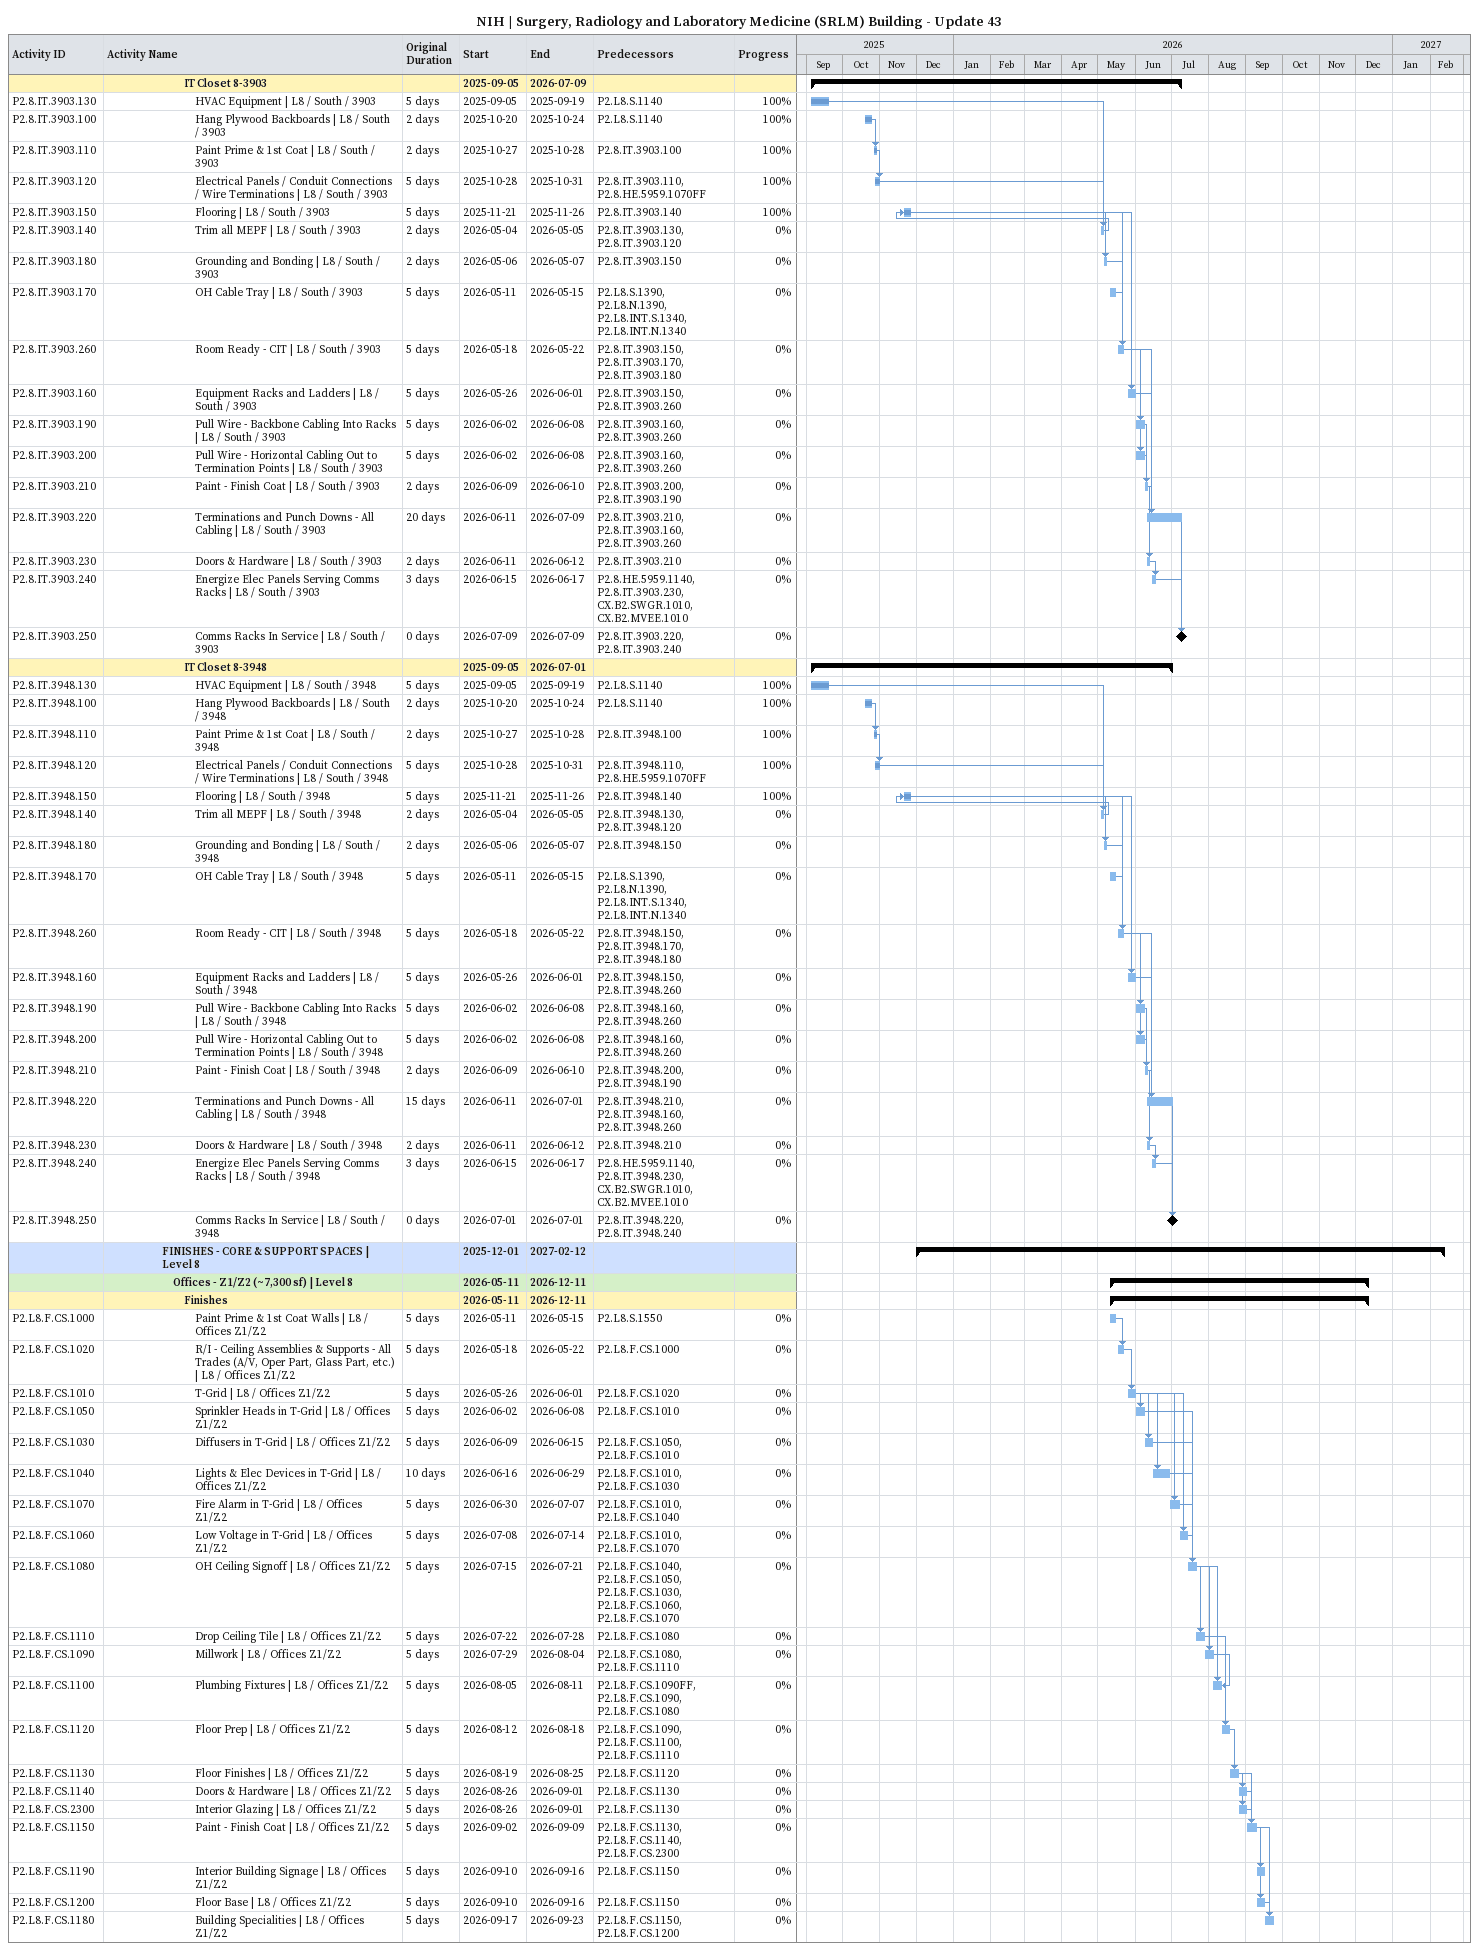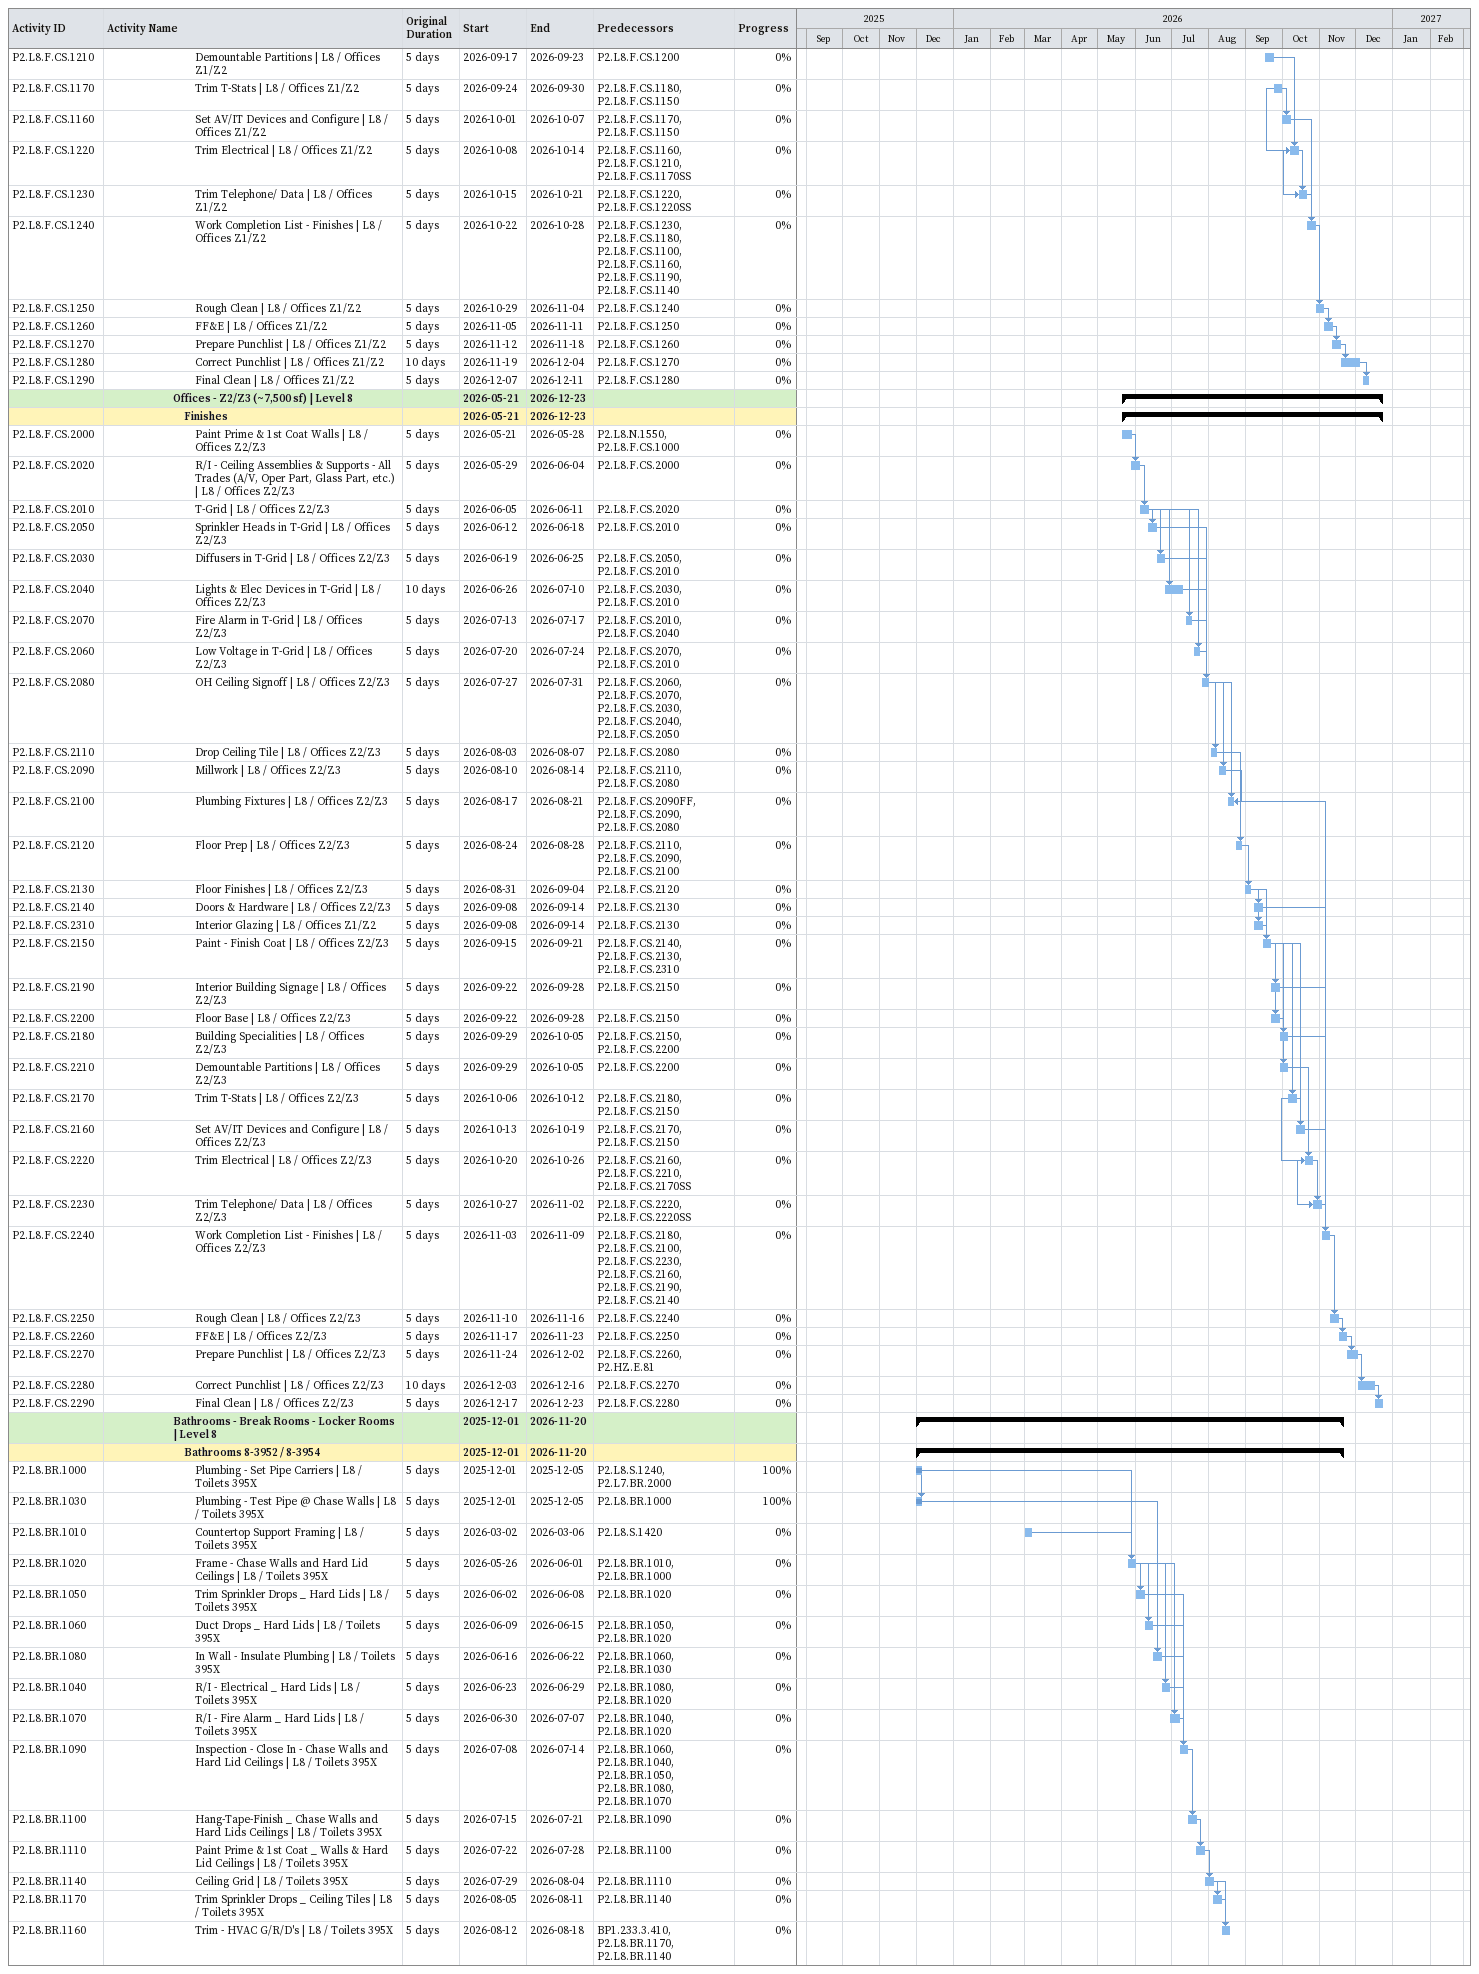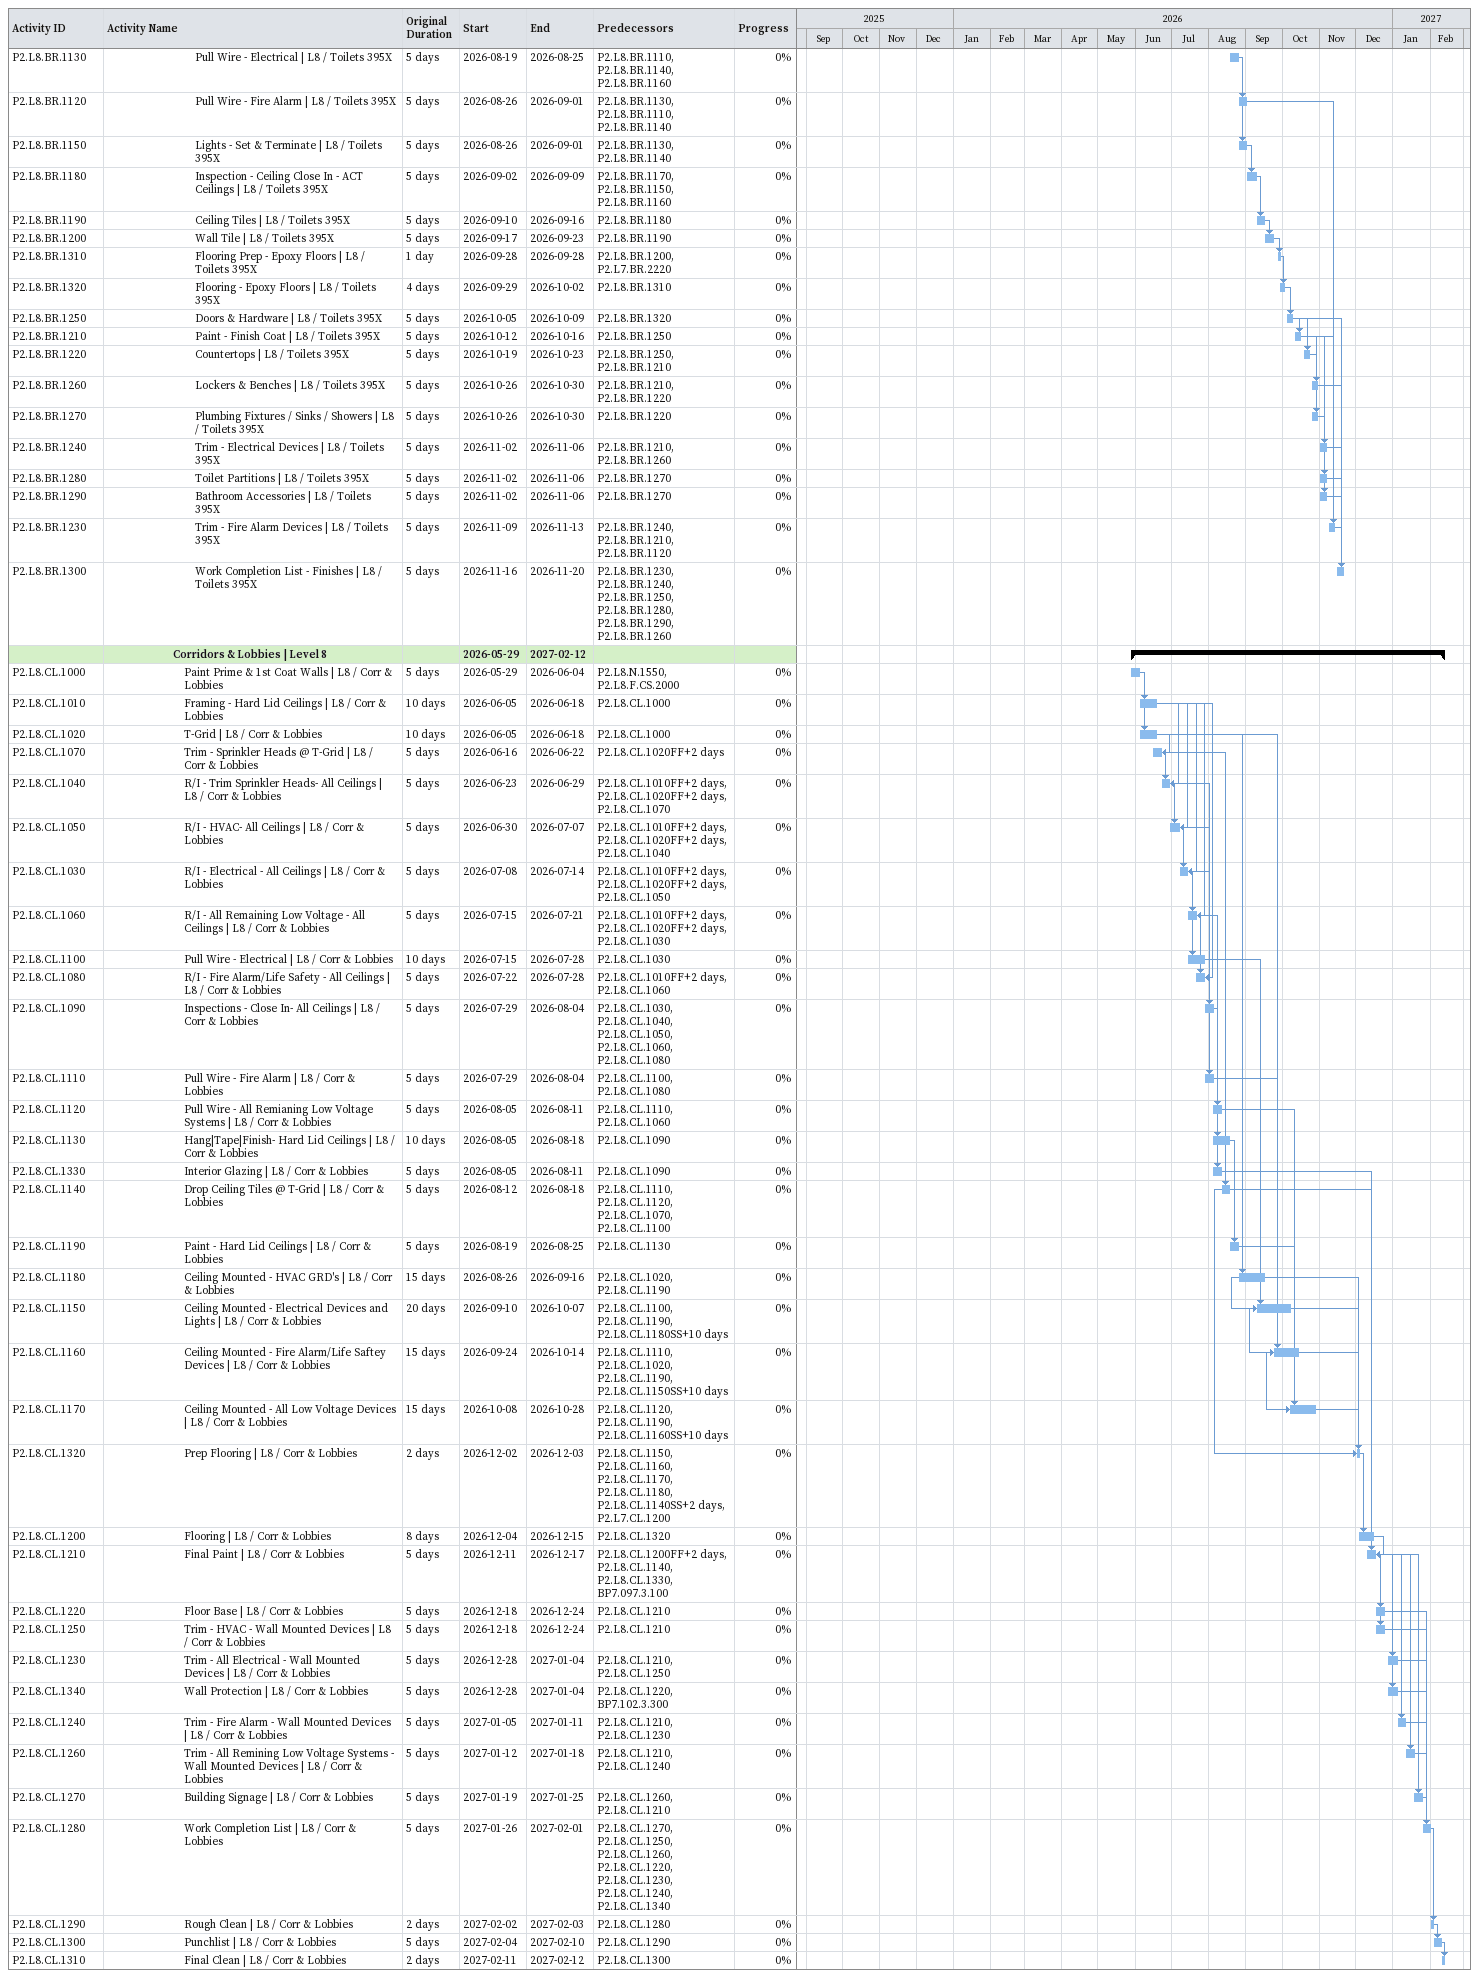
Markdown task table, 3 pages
NIH | Surgery, Radiology and Laboratory Medicine (SRLM) Building - Update 43

| ID | Level | Task | Original duration | Start | Finish | Predecessors | % complete |
|---|---|---|---|---|---|---|---|
|  | 8 | **IT Closet 8-3903** |  | 2025-09-05 | 2026-07-09 |  |  |
| P2.8.IT.3903.130 | 9 | HVAC Equipment \| L8 / South / 3903 | 5d | 2025-09-05 | 2025-09-19 | P2.L8.S.1140 | 100 |
| P2.8.IT.3903.100 | 9 | Hang Plywood Backboards \| L8 / South / 3903 | 2d | 2025-10-20 | 2025-10-24 | P2.L8.S.1140 | 100 |
| P2.8.IT.3903.110 | 9 | Paint Prime & 1st Coat \| L8 / South / 3903 | 2d | 2025-10-27 | 2025-10-28 | P2.8.IT.3903.100 | 100 |
| P2.8.IT.3903.120 | 9 | Electrical Panels / Conduit Connections / Wire Terminations \| L8 / South / 3903 | 5d | 2025-10-28 | 2025-10-31 | P2.8.IT.3903.110, P2.8.HE.5959.1070FF | 100 |
| P2.8.IT.3903.150 | 9 | Flooring \| L8 / South / 3903 | 5d | 2025-11-21 | 2025-11-26 | P2.8.IT.3903.140 | 100 |
| P2.8.IT.3903.140 | 9 | Trim all MEPF \| L8 / South / 3903 | 2d | 2026-05-04 | 2026-05-05 | P2.8.IT.3903.130, P2.8.IT.3903.120 | 0 |
| P2.8.IT.3903.180 | 9 | Grounding and Bonding \| L8 / South / 3903 | 2d | 2026-05-06 | 2026-05-07 | P2.8.IT.3903.150 | 0 |
| P2.8.IT.3903.170 | 9 | OH Cable Tray \| L8 / South / 3903 | 5d | 2026-05-11 | 2026-05-15 | P2.L8.S.1390, P2.L8.N.1390, P2.L8.INT.S.1340, P2.L8.INT.N.1340 | 0 |
| P2.8.IT.3903.260 | 9 | Room Ready - CIT \| L8 / South / 3903 | 5d | 2026-05-18 | 2026-05-22 | P2.8.IT.3903.150, P2.8.IT.3903.170, P2.8.IT.3903.180 | 0 |
| P2.8.IT.3903.160 | 9 | Equipment Racks and Ladders \| L8 / South / 3903 | 5d | 2026-05-26 | 2026-06-01 | P2.8.IT.3903.150, P2.8.IT.3903.260 | 0 |
| P2.8.IT.3903.190 | 9 | Pull Wire - Backbone Cabling Into Racks \| L8 / South / 3903 | 5d | 2026-06-02 | 2026-06-08 | P2.8.IT.3903.160, P2.8.IT.3903.260 | 0 |
| P2.8.IT.3903.200 | 9 | Pull Wire - Horizontal Cabling Out to Termination Points \| L8 / South / 3903 | 5d | 2026-06-02 | 2026-06-08 | P2.8.IT.3903.160, P2.8.IT.3903.260 | 0 |
| P2.8.IT.3903.210 | 9 | Paint - Finish Coat \| L8 / South / 3903 | 2d | 2026-06-09 | 2026-06-10 | P2.8.IT.3903.200, P2.8.IT.3903.190 | 0 |
| P2.8.IT.3903.220 | 9 | Terminations and Punch Downs - All Cabling \| L8 / South / 3903 | 20d | 2026-06-11 | 2026-07-09 | P2.8.IT.3903.210, P2.8.IT.3903.160, P2.8.IT.3903.260 | 0 |
| P2.8.IT.3903.230 | 9 | Doors & Hardware \| L8 / South / 3903 | 2d | 2026-06-11 | 2026-06-12 | P2.8.IT.3903.210 | 0 |
| P2.8.IT.3903.240 | 9 | Energize Elec Panels Serving Comms Racks \| L8 / South / 3903 | 3d | 2026-06-15 | 2026-06-17 | P2.8.HE.5959.1140, P2.8.IT.3903.230, CX.B2.SWGR.1010, CX.B2.MVEE.1010 | 0 |
| P2.8.IT.3903.250 | 9 | Comms Racks In Service \| L8 / South / 3903 | 0d | 2026-07-09 | 2026-07-09 | P2.8.IT.3903.220, P2.8.IT.3903.240 | 0 |
|  | 8 | **IT Closet 8-3948** |  | 2025-09-05 | 2026-07-01 |  |  |
| P2.8.IT.3948.130 | 9 | HVAC Equipment \| L8 / South / 3948 | 5d | 2025-09-05 | 2025-09-19 | P2.L8.S.1140 | 100 |
| P2.8.IT.3948.100 | 9 | Hang Plywood Backboards \| L8 / South / 3948 | 2d | 2025-10-20 | 2025-10-24 | P2.L8.S.1140 | 100 |
| P2.8.IT.3948.110 | 9 | Paint Prime & 1st Coat \| L8 / South / 3948 | 2d | 2025-10-27 | 2025-10-28 | P2.8.IT.3948.100 | 100 |
| P2.8.IT.3948.120 | 9 | Electrical Panels / Conduit Connections / Wire Terminations \| L8 / South / 3948 | 5d | 2025-10-28 | 2025-10-31 | P2.8.IT.3948.110, P2.8.HE.5959.1070FF | 100 |
| P2.8.IT.3948.150 | 9 | Flooring \| L8 / South / 3948 | 5d | 2025-11-21 | 2025-11-26 | P2.8.IT.3948.140 | 100 |
| P2.8.IT.3948.140 | 9 | Trim all MEPF \| L8 / South / 3948 | 2d | 2026-05-04 | 2026-05-05 | P2.8.IT.3948.130, P2.8.IT.3948.120 | 0 |
| P2.8.IT.3948.180 | 9 | Grounding and Bonding \| L8 / South / 3948 | 2d | 2026-05-06 | 2026-05-07 | P2.8.IT.3948.150 | 0 |
| P2.8.IT.3948.170 | 9 | OH Cable Tray \| L8 / South / 3948 | 5d | 2026-05-11 | 2026-05-15 | P2.L8.S.1390, P2.L8.N.1390, P2.L8.INT.S.1340, P2.L8.INT.N.1340 | 0 |
| P2.8.IT.3948.260 | 9 | Room Ready - CIT \| L8 / South / 3948 | 5d | 2026-05-18 | 2026-05-22 | P2.8.IT.3948.150, P2.8.IT.3948.170, P2.8.IT.3948.180 | 0 |
| P2.8.IT.3948.160 | 9 | Equipment Racks and Ladders \| L8 / South / 3948 | 5d | 2026-05-26 | 2026-06-01 | P2.8.IT.3948.150, P2.8.IT.3948.260 | 0 |
| P2.8.IT.3948.190 | 9 | Pull Wire - Backbone Cabling Into Racks \| L8 / South / 3948 | 5d | 2026-06-02 | 2026-06-08 | P2.8.IT.3948.160, P2.8.IT.3948.260 | 0 |
| P2.8.IT.3948.200 | 9 | Pull Wire - Horizontal Cabling Out to Termination Points \| L8 / South / 3948 | 5d | 2026-06-02 | 2026-06-08 | P2.8.IT.3948.160, P2.8.IT.3948.260 | 0 |
| P2.8.IT.3948.210 | 9 | Paint - Finish Coat \| L8 / South / 3948 | 2d | 2026-06-09 | 2026-06-10 | P2.8.IT.3948.200, P2.8.IT.3948.190 | 0 |
| P2.8.IT.3948.220 | 9 | Terminations and Punch Downs - All Cabling \| L8 / South / 3948 | 15d | 2026-06-11 | 2026-07-01 | P2.8.IT.3948.210, P2.8.IT.3948.160, P2.8.IT.3948.260 | 0 |
| P2.8.IT.3948.230 | 9 | Doors & Hardware \| L8 / South / 3948 | 2d | 2026-06-11 | 2026-06-12 | P2.8.IT.3948.210 | 0 |
| P2.8.IT.3948.240 | 9 | Energize Elec Panels Serving Comms Racks \| L8 / South / 3948 | 3d | 2026-06-15 | 2026-06-17 | P2.8.HE.5959.1140, P2.8.IT.3948.230, CX.B2.SWGR.1010, CX.B2.MVEE.1010 | 0 |
| P2.8.IT.3948.250 | 9 | Comms Racks In Service \| L8 / South / 3948 | 0d | 2026-07-01 | 2026-07-01 | P2.8.IT.3948.220, P2.8.IT.3948.240 | 0 |
|  | 6 | **FINISHES - CORE & SUPPORT SPACES \| Level 8** |  | 2025-12-01 | 2027-02-12 |  |  |
|  | 7 | **Offices - Z1/Z2 (~7,300 sf) \| Level 8** |  | 2026-05-11 | 2026-12-11 |  |  |
|  | 8 | **Finishes** |  | 2026-05-11 | 2026-12-11 |  |  |
| P2.L8.F.CS.1000 | 9 | Paint Prime & 1st Coat Walls \| L8 / Offices Z1/Z2 | 5d | 2026-05-11 | 2026-05-15 | P2.L8.S.1550 | 0 |
| P2.L8.F.CS.1020 | 9 | R/I - Ceiling Assemblies & Supports - All Trades (A/V, Oper Part, Glass Part, etc.) \| L8 / Offices Z1/Z2 | 5d | 2026-05-18 | 2026-05-22 | P2.L8.F.CS.1000 | 0 |
| P2.L8.F.CS.1010 | 9 | T-Grid \| L8 / Offices Z1/Z2 | 5d | 2026-05-26 | 2026-06-01 | P2.L8.F.CS.1020 | 0 |
| P2.L8.F.CS.1050 | 9 | Sprinkler Heads in T-Grid \| L8 / Offices Z1/Z2 | 5d | 2026-06-02 | 2026-06-08 | P2.L8.F.CS.1010 | 0 |
| P2.L8.F.CS.1030 | 9 | Diffusers in T-Grid \| L8 / Offices Z1/Z2 | 5d | 2026-06-09 | 2026-06-15 | P2.L8.F.CS.1050, P2.L8.F.CS.1010 | 0 |
| P2.L8.F.CS.1040 | 9 | Lights & Elec Devices in T-Grid \| L8 / Offices Z1/Z2 | 10d | 2026-06-16 | 2026-06-29 | P2.L8.F.CS.1010, P2.L8.F.CS.1030 | 0 |
| P2.L8.F.CS.1070 | 9 | Fire Alarm in T-Grid \| L8 / Offices Z1/Z2 | 5d | 2026-06-30 | 2026-07-07 | P2.L8.F.CS.1010, P2.L8.F.CS.1040 | 0 |
| P2.L8.F.CS.1060 | 9 | Low Voltage in T-Grid \| L8 / Offices Z1/Z2 | 5d | 2026-07-08 | 2026-07-14 | P2.L8.F.CS.1010, P2.L8.F.CS.1070 | 0 |
| P2.L8.F.CS.1080 | 9 | OH Ceiling Signoff \| L8 / Offices Z1/Z2 | 5d | 2026-07-15 | 2026-07-21 | P2.L8.F.CS.1040, P2.L8.F.CS.1050, P2.L8.F.CS.1030, P2.L8.F.CS.1060, P2.L8.F.CS.1070 | 0 |
| P2.L8.F.CS.1110 | 9 | Drop Ceiling Tile \| L8 / Offices Z1/Z2 | 5d | 2026-07-22 | 2026-07-28 | P2.L8.F.CS.1080 | 0 |
| P2.L8.F.CS.1090 | 9 | Millwork \| L8 / Offices Z1/Z2 | 5d | 2026-07-29 | 2026-08-04 | P2.L8.F.CS.1080, P2.L8.F.CS.1110 | 0 |
| P2.L8.F.CS.1100 | 9 | Plumbing Fixtures \| L8 / Offices Z1/Z2 | 5d | 2026-08-05 | 2026-08-11 | P2.L8.F.CS.1090FF, P2.L8.F.CS.1090, P2.L8.F.CS.1080 | 0 |
| P2.L8.F.CS.1120 | 9 | Floor Prep \| L8 / Offices Z1/Z2 | 5d | 2026-08-12 | 2026-08-18 | P2.L8.F.CS.1090, P2.L8.F.CS.1100, P2.L8.F.CS.1110 | 0 |
| P2.L8.F.CS.1130 | 9 | Floor Finishes \| L8 / Offices Z1/Z2 | 5d | 2026-08-19 | 2026-08-25 | P2.L8.F.CS.1120 | 0 |
| P2.L8.F.CS.1140 | 9 | Doors & Hardware \| L8 / Offices Z1/Z2 | 5d | 2026-08-26 | 2026-09-01 | P2.L8.F.CS.1130 | 0 |
| P2.L8.F.CS.2300 | 9 | Interior Glazing \| L8 / Offices Z1/Z2 | 5d | 2026-08-26 | 2026-09-01 | P2.L8.F.CS.1130 | 0 |
| P2.L8.F.CS.1150 | 9 | Paint - Finish Coat \| L8 / Offices Z1/Z2 | 5d | 2026-09-02 | 2026-09-09 | P2.L8.F.CS.1130, P2.L8.F.CS.1140, P2.L8.F.CS.2300 | 0 |
| P2.L8.F.CS.1190 | 9 | Interior Building Signage \| L8 / Offices Z1/Z2 | 5d | 2026-09-10 | 2026-09-16 | P2.L8.F.CS.1150 | 0 |
| P2.L8.F.CS.1200 | 9 | Floor Base \| L8 / Offices Z1/Z2 | 5d | 2026-09-10 | 2026-09-16 | P2.L8.F.CS.1150 | 0 |
| P2.L8.F.CS.1180 | 9 | Building Specialities \| L8 / Offices Z1/Z2 | 5d | 2026-09-17 | 2026-09-23 | P2.L8.F.CS.1150, P2.L8.F.CS.1200 | 0 |
| P2.L8.F.CS.1210 | 9 | Demountable Partitions \| L8 / Offices Z1/Z2 | 5d | 2026-09-17 | 2026-09-23 | P2.L8.F.CS.1200 | 0 |
| P2.L8.F.CS.1170 | 9 | Trim T-Stats \| L8 / Offices Z1/Z2 | 5d | 2026-09-24 | 2026-09-30 | P2.L8.F.CS.1180, P2.L8.F.CS.1150 | 0 |
| P2.L8.F.CS.1160 | 9 | Set AV/IT Devices and Configure \| L8 / Offices Z1/Z2 | 5d | 2026-10-01 | 2026-10-07 | P2.L8.F.CS.1170, P2.L8.F.CS.1150 | 0 |
| P2.L8.F.CS.1220 | 9 | Trim Electrical \| L8 / Offices Z1/Z2 | 5d | 2026-10-08 | 2026-10-14 | P2.L8.F.CS.1160, P2.L8.F.CS.1210, P2.L8.F.CS.1170SS | 0 |
| P2.L8.F.CS.1230 | 9 | Trim Telephone/ Data \| L8 / Offices Z1/Z2 | 5d | 2026-10-15 | 2026-10-21 | P2.L8.F.CS.1220, P2.L8.F.CS.1220SS | 0 |
| P2.L8.F.CS.1240 | 9 | Work Completion List - Finishes \| L8 / Offices Z1/Z2 | 5d | 2026-10-22 | 2026-10-28 | P2.L8.F.CS.1230, P2.L8.F.CS.1180, P2.L8.F.CS.1100, P2.L8.F.CS.1160, P2.L8.F.CS.1190, P2.L8.F.CS.1140 | 0 |
| P2.L8.F.CS.1250 | 9 | Rough Clean \| L8 / Offices Z1/Z2 | 5d | 2026-10-29 | 2026-11-04 | P2.L8.F.CS.1240 | 0 |
| P2.L8.F.CS.1260 | 9 | FF&E \| L8 / Offices Z1/Z2 | 5d | 2026-11-05 | 2026-11-11 | P2.L8.F.CS.1250 | 0 |
| P2.L8.F.CS.1270 | 9 | Prepare Punchlist \| L8 / Offices Z1/Z2 | 5d | 2026-11-12 | 2026-11-18 | P2.L8.F.CS.1260 | 0 |
| P2.L8.F.CS.1280 | 9 | Correct Punchlist \| L8 / Offices Z1/Z2 | 10d | 2026-11-19 | 2026-12-04 | P2.L8.F.CS.1270 | 0 |
| P2.L8.F.CS.1290 | 9 | Final Clean \| L8 / Offices Z1/Z2 | 5d | 2026-12-07 | 2026-12-11 | P2.L8.F.CS.1280 | 0 |
|  | 7 | **Offices - Z2/Z3 (~7,500 sf) \| Level 8** |  | 2026-05-21 | 2026-12-23 |  |  |
|  | 8 | **Finishes** |  | 2026-05-21 | 2026-12-23 |  |  |
| P2.L8.F.CS.2000 | 9 | Paint Prime & 1st Coat Walls \| L8 / Offices Z2/Z3 | 5d | 2026-05-21 | 2026-05-28 | P2.L8.N.1550, P2.L8.F.CS.1000 | 0 |
| P2.L8.F.CS.2020 | 9 | R/I - Ceiling Assemblies & Supports - All Trades (A/V, Oper Part, Glass Part, etc.) \| L8 / Offices Z2/Z3 | 5d | 2026-05-29 | 2026-06-04 | P2.L8.F.CS.2000 | 0 |
| P2.L8.F.CS.2010 | 9 | T-Grid \| L8 / Offices Z2/Z3 | 5d | 2026-06-05 | 2026-06-11 | P2.L8.F.CS.2020 | 0 |
| P2.L8.F.CS.2050 | 9 | Sprinkler Heads in T-Grid \| L8 / Offices Z2/Z3 | 5d | 2026-06-12 | 2026-06-18 | P2.L8.F.CS.2010 | 0 |
| P2.L8.F.CS.2030 | 9 | Diffusers in T-Grid \| L8 / Offices Z2/Z3 | 5d | 2026-06-19 | 2026-06-25 | P2.L8.F.CS.2050, P2.L8.F.CS.2010 | 0 |
| P2.L8.F.CS.2040 | 9 | Lights & Elec Devices in T-Grid \| L8 / Offices Z2/Z3 | 10d | 2026-06-26 | 2026-07-10 | P2.L8.F.CS.2030, P2.L8.F.CS.2010 | 0 |
| P2.L8.F.CS.2070 | 9 | Fire Alarm in T-Grid \| L8 / Offices Z2/Z3 | 5d | 2026-07-13 | 2026-07-17 | P2.L8.F.CS.2010, P2.L8.F.CS.2040 | 0 |
| P2.L8.F.CS.2060 | 9 | Low Voltage in T-Grid \| L8 / Offices Z2/Z3 | 5d | 2026-07-20 | 2026-07-24 | P2.L8.F.CS.2070, P2.L8.F.CS.2010 | 0 |
| P2.L8.F.CS.2080 | 9 | OH Ceiling Signoff \| L8 / Offices Z2/Z3 | 5d | 2026-07-27 | 2026-07-31 | P2.L8.F.CS.2060, P2.L8.F.CS.2070, P2.L8.F.CS.2030, P2.L8.F.CS.2040, P2.L8.F.CS.2050 | 0 |
| P2.L8.F.CS.2110 | 9 | Drop Ceiling Tile \| L8 / Offices Z2/Z3 | 5d | 2026-08-03 | 2026-08-07 | P2.L8.F.CS.2080 | 0 |
| P2.L8.F.CS.2090 | 9 | Millwork \| L8 / Offices Z2/Z3 | 5d | 2026-08-10 | 2026-08-14 | P2.L8.F.CS.2110, P2.L8.F.CS.2080 | 0 |
| P2.L8.F.CS.2100 | 9 | Plumbing Fixtures \| L8 / Offices Z2/Z3 | 5d | 2026-08-17 | 2026-08-21 | P2.L8.F.CS.2090FF, P2.L8.F.CS.2090, P2.L8.F.CS.2080 | 0 |
| P2.L8.F.CS.2120 | 9 | Floor Prep \| L8 / Offices Z2/Z3 | 5d | 2026-08-24 | 2026-08-28 | P2.L8.F.CS.2110, P2.L8.F.CS.2090, P2.L8.F.CS.2100 | 0 |
| P2.L8.F.CS.2130 | 9 | Floor Finishes \| L8 / Offices Z2/Z3 | 5d | 2026-08-31 | 2026-09-04 | P2.L8.F.CS.2120 | 0 |
| P2.L8.F.CS.2140 | 9 | Doors & Hardware \| L8 / Offices Z2/Z3 | 5d | 2026-09-08 | 2026-09-14 | P2.L8.F.CS.2130 | 0 |
| P2.L8.F.CS.2310 | 9 | Interior Glazing \| L8 / Offices Z1/Z2 | 5d | 2026-09-08 | 2026-09-14 | P2.L8.F.CS.2130 | 0 |
| P2.L8.F.CS.2150 | 9 | Paint - Finish Coat \| L8 / Offices Z2/Z3 | 5d | 2026-09-15 | 2026-09-21 | P2.L8.F.CS.2140, P2.L8.F.CS.2130, P2.L8.F.CS.2310 | 0 |
| P2.L8.F.CS.2190 | 9 | Interior Building Signage \| L8 / Offices Z2/Z3 | 5d | 2026-09-22 | 2026-09-28 | P2.L8.F.CS.2150 | 0 |
| P2.L8.F.CS.2200 | 9 | Floor Base \| L8 / Offices Z2/Z3 | 5d | 2026-09-22 | 2026-09-28 | P2.L8.F.CS.2150 | 0 |
| P2.L8.F.CS.2180 | 9 | Building Specialities \| L8 / Offices Z2/Z3 | 5d | 2026-09-29 | 2026-10-05 | P2.L8.F.CS.2150, P2.L8.F.CS.2200 | 0 |
| P2.L8.F.CS.2210 | 9 | Demountable Partitions \| L8 / Offices Z2/Z3 | 5d | 2026-09-29 | 2026-10-05 | P2.L8.F.CS.2200 | 0 |
| P2.L8.F.CS.2170 | 9 | Trim T-Stats \| L8 / Offices Z2/Z3 | 5d | 2026-10-06 | 2026-10-12 | P2.L8.F.CS.2180, P2.L8.F.CS.2150 | 0 |
| P2.L8.F.CS.2160 | 9 | Set AV/IT Devices and Configure \| L8 / Offices Z2/Z3 | 5d | 2026-10-13 | 2026-10-19 | P2.L8.F.CS.2170, P2.L8.F.CS.2150 | 0 |
| P2.L8.F.CS.2220 | 9 | Trim Electrical \| L8 / Offices Z2/Z3 | 5d | 2026-10-20 | 2026-10-26 | P2.L8.F.CS.2160, P2.L8.F.CS.2210, P2.L8.F.CS.2170SS | 0 |
| P2.L8.F.CS.2230 | 9 | Trim Telephone/ Data \| L8 / Offices Z2/Z3 | 5d | 2026-10-27 | 2026-11-02 | P2.L8.F.CS.2220, P2.L8.F.CS.2220SS | 0 |
| P2.L8.F.CS.2240 | 9 | Work Completion List - Finishes \| L8 / Offices Z2/Z3 | 5d | 2026-11-03 | 2026-11-09 | P2.L8.F.CS.2180, P2.L8.F.CS.2100, P2.L8.F.CS.2230, P2.L8.F.CS.2160, P2.L8.F.CS.2190, P2.L8.F.CS.2140 | 0 |
| P2.L8.F.CS.2250 | 9 | Rough Clean \| L8 / Offices Z2/Z3 | 5d | 2026-11-10 | 2026-11-16 | P2.L8.F.CS.2240 | 0 |
| P2.L8.F.CS.2260 | 9 | FF&E \| L8 / Offices Z2/Z3 | 5d | 2026-11-17 | 2026-11-23 | P2.L8.F.CS.2250 | 0 |
| P2.L8.F.CS.2270 | 9 | Prepare Punchlist \| L8 / Offices Z2/Z3 | 5d | 2026-11-24 | 2026-12-02 | P2.L8.F.CS.2260, P2.HZ.E.81 | 0 |
| P2.L8.F.CS.2280 | 9 | Correct Punchlist \| L8 / Offices Z2/Z3 | 10d | 2026-12-03 | 2026-12-16 | P2.L8.F.CS.2270 | 0 |
| P2.L8.F.CS.2290 | 9 | Final Clean \| L8 / Offices Z2/Z3 | 5d | 2026-12-17 | 2026-12-23 | P2.L8.F.CS.2280 | 0 |
|  | 7 | **Bathrooms - Break Rooms - Locker Rooms \| Level 8** |  | 2025-12-01 | 2026-11-20 |  |  |
|  | 8 | **Bathrooms 8-3952 / 8-3954** |  | 2025-12-01 | 2026-11-20 |  |  |
| P2.L8.BR.1000 | 9 | Plumbing - Set Pipe Carriers \| L8 / Toilets 395X | 5d | 2025-12-01 | 2025-12-05 | P2.L8.S.1240, P2.L7.BR.2000 | 100 |
| P2.L8.BR.1030 | 9 | Plumbing - Test Pipe @ Chase Walls \| L8 / Toilets 395X | 5d | 2025-12-01 | 2025-12-05 | P2.L8.BR.1000 | 100 |
| P2.L8.BR.1010 | 9 | Countertop Support Framing \| L8 / Toilets 395X | 5d | 2026-03-02 | 2026-03-06 | P2.L8.S.1420 | 0 |
| P2.L8.BR.1020 | 9 | Frame - Chase Walls and Hard Lid Ceilings \| L8 / Toilets 395X | 5d | 2026-05-26 | 2026-06-01 | P2.L8.BR.1010, P2.L8.BR.1000 | 0 |
| P2.L8.BR.1050 | 9 | Trim Sprinkler Drops _ Hard Lids \| L8 / Toilets 395X | 5d | 2026-06-02 | 2026-06-08 | P2.L8.BR.1020 | 0 |
| P2.L8.BR.1060 | 9 | Duct Drops _ Hard Lids \| L8 / Toilets 395X | 5d | 2026-06-09 | 2026-06-15 | P2.L8.BR.1050, P2.L8.BR.1020 | 0 |
| P2.L8.BR.1080 | 9 | In Wall - Insulate Plumbing \| L8 / Toilets 395X | 5d | 2026-06-16 | 2026-06-22 | P2.L8.BR.1060, P2.L8.BR.1030 | 0 |
| P2.L8.BR.1040 | 9 | R/I - Electrical _ Hard Lids \| L8 / Toilets 395X | 5d | 2026-06-23 | 2026-06-29 | P2.L8.BR.1080, P2.L8.BR.1020 | 0 |
| P2.L8.BR.1070 | 9 | R/I - Fire Alarm _ Hard Lids \| L8 / Toilets 395X | 5d | 2026-06-30 | 2026-07-07 | P2.L8.BR.1040, P2.L8.BR.1020 | 0 |
| P2.L8.BR.1090 | 9 | Inspection - Close In - Chase Walls and Hard Lid Ceilings \| L8 / Toilets 395X | 5d | 2026-07-08 | 2026-07-14 | P2.L8.BR.1060, P2.L8.BR.1040, P2.L8.BR.1050, P2.L8.BR.1080, P2.L8.BR.1070 | 0 |
| P2.L8.BR.1100 | 9 | Hang-Tape-Finish _ Chase Walls and Hard Lids Ceilings \| L8 / Toilets 395X | 5d | 2026-07-15 | 2026-07-21 | P2.L8.BR.1090 | 0 |
| P2.L8.BR.1110 | 9 | Paint Prime & 1st Coat _ Walls & Hard Lid Ceilings \| L8 / Toilets 395X | 5d | 2026-07-22 | 2026-07-28 | P2.L8.BR.1100 | 0 |
| P2.L8.BR.1140 | 9 | Ceiling Grid \| L8 / Toilets 395X | 5d | 2026-07-29 | 2026-08-04 | P2.L8.BR.1110 | 0 |
| P2.L8.BR.1170 | 9 | Trim Sprinkler Drops _ Ceiling Tiles \| L8 / Toilets 395X | 5d | 2026-08-05 | 2026-08-11 | P2.L8.BR.1140 | 0 |
| P2.L8.BR.1160 | 9 | Trim - HVAC G/R/D's \| L8 / Toilets 395X | 5d | 2026-08-12 | 2026-08-18 | BP1.233.3.410, P2.L8.BR.1170, P2.L8.BR.1140 | 0 |
| P2.L8.BR.1130 | 9 | Pull Wire - Electrical \| L8 / Toilets 395X | 5d | 2026-08-19 | 2026-08-25 | P2.L8.BR.1110, P2.L8.BR.1140, P2.L8.BR.1160 | 0 |
| P2.L8.BR.1120 | 9 | Pull Wire - Fire Alarm \| L8 / Toilets 395X | 5d | 2026-08-26 | 2026-09-01 | P2.L8.BR.1130, P2.L8.BR.1110, P2.L8.BR.1140 | 0 |
| P2.L8.BR.1150 | 9 | Lights - Set & Terminate \| L8 / Toilets 395X | 5d | 2026-08-26 | 2026-09-01 | P2.L8.BR.1130, P2.L8.BR.1140 | 0 |
| P2.L8.BR.1180 | 9 | Inspection - Ceiling Close In - ACT Ceilings \| L8 / Toilets 395X | 5d | 2026-09-02 | 2026-09-09 | P2.L8.BR.1170, P2.L8.BR.1150, P2.L8.BR.1160 | 0 |
| P2.L8.BR.1190 | 9 | Ceiling Tiles \| L8 / Toilets 395X | 5d | 2026-09-10 | 2026-09-16 | P2.L8.BR.1180 | 0 |
| P2.L8.BR.1200 | 9 | Wall Tile \| L8 / Toilets 395X | 5d | 2026-09-17 | 2026-09-23 | P2.L8.BR.1190 | 0 |
| P2.L8.BR.1310 | 9 | Flooring Prep - Epoxy Floors \| L8 / Toilets 395X | 1d | 2026-09-28 | 2026-09-28 | P2.L8.BR.1200, P2.L7.BR.2220 | 0 |
| P2.L8.BR.1320 | 9 | Flooring - Epoxy Floors \| L8 / Toilets 395X | 4d | 2026-09-29 | 2026-10-02 | P2.L8.BR.1310 | 0 |
| P2.L8.BR.1250 | 9 | Doors & Hardware \| L8 / Toilets 395X | 5d | 2026-10-05 | 2026-10-09 | P2.L8.BR.1320 | 0 |
| P2.L8.BR.1210 | 9 | Paint - Finish Coat \| L8 / Toilets 395X | 5d | 2026-10-12 | 2026-10-16 | P2.L8.BR.1250 | 0 |
| P2.L8.BR.1220 | 9 | Countertops \| L8 / Toilets 395X | 5d | 2026-10-19 | 2026-10-23 | P2.L8.BR.1250, P2.L8.BR.1210 | 0 |
| P2.L8.BR.1260 | 9 | Lockers & Benches \| L8 / Toilets 395X | 5d | 2026-10-26 | 2026-10-30 | P2.L8.BR.1210, P2.L8.BR.1220 | 0 |
| P2.L8.BR.1270 | 9 | Plumbing Fixtures / Sinks / Showers \| L8 / Toilets 395X | 5d | 2026-10-26 | 2026-10-30 | P2.L8.BR.1220 | 0 |
| P2.L8.BR.1240 | 9 | Trim - Electrical Devices \| L8 / Toilets 395X | 5d | 2026-11-02 | 2026-11-06 | P2.L8.BR.1210, P2.L8.BR.1260 | 0 |
| P2.L8.BR.1280 | 9 | Toilet Partitions \| L8 / Toilets 395X | 5d | 2026-11-02 | 2026-11-06 | P2.L8.BR.1270 | 0 |
| P2.L8.BR.1290 | 9 | Bathroom Accessories \| L8 / Toilets 395X | 5d | 2026-11-02 | 2026-11-06 | P2.L8.BR.1270 | 0 |
| P2.L8.BR.1230 | 9 | Trim - Fire Alarm Devices \| L8 / Toilets 395X | 5d | 2026-11-09 | 2026-11-13 | P2.L8.BR.1240, P2.L8.BR.1210, P2.L8.BR.1120 | 0 |
| P2.L8.BR.1300 | 9 | Work Completion List - Finishes \| L8 / Toilets 395X | 5d | 2026-11-16 | 2026-11-20 | P2.L8.BR.1230, P2.L8.BR.1240, P2.L8.BR.1250, P2.L8.BR.1280, P2.L8.BR.1290, P2.L8.BR.1260 | 0 |
|  | 7 | **Corridors & Lobbies \| Level 8** |  | 2026-05-29 | 2027-02-12 |  |  |
| P2.L8.CL.1000 | 8 | Paint Prime & 1st Coat Walls \| L8 / Corr & Lobbies | 5d | 2026-05-29 | 2026-06-04 | P2.L8.N.1550, P2.L8.F.CS.2000 | 0 |
| P2.L8.CL.1010 | 8 | Framing - Hard Lid Ceilings \| L8 / Corr & Lobbies | 10d | 2026-06-05 | 2026-06-18 | P2.L8.CL.1000 | 0 |
| P2.L8.CL.1020 | 8 | T-Grid \| L8 / Corr & Lobbies | 10d | 2026-06-05 | 2026-06-18 | P2.L8.CL.1000 | 0 |
| P2.L8.CL.1070 | 8 | Trim - Sprinkler Heads @ T-Grid \| L8 / Corr & Lobbies | 5d | 2026-06-16 | 2026-06-22 | P2.L8.CL.1020FF+2d | 0 |
| P2.L8.CL.1040 | 8 | R/I - Trim Sprinkler Heads- All Ceilings \| L8 / Corr & Lobbies | 5d | 2026-06-23 | 2026-06-29 | P2.L8.CL.1010FF+2d, P2.L8.CL.1020FF+2d, P2.L8.CL.1070 | 0 |
| P2.L8.CL.1050 | 8 | R/I - HVAC- All Ceilings \| L8 / Corr & Lobbies | 5d | 2026-06-30 | 2026-07-07 | P2.L8.CL.1010FF+2d, P2.L8.CL.1020FF+2d, P2.L8.CL.1040 | 0 |
| P2.L8.CL.1030 | 8 | R/I - Electrical - All Ceilings \| L8 / Corr & Lobbies | 5d | 2026-07-08 | 2026-07-14 | P2.L8.CL.1010FF+2d, P2.L8.CL.1020FF+2d, P2.L8.CL.1050 | 0 |
| P2.L8.CL.1060 | 8 | R/I - All Remaining Low Voltage - All Ceilings \| L8 / Corr & Lobbies | 5d | 2026-07-15 | 2026-07-21 | P2.L8.CL.1010FF+2d, P2.L8.CL.1020FF+2d, P2.L8.CL.1030 | 0 |
| P2.L8.CL.1100 | 8 | Pull Wire - Electrical \| L8 / Corr & Lobbies | 10d | 2026-07-15 | 2026-07-28 | P2.L8.CL.1030 | 0 |
| P2.L8.CL.1080 | 8 | R/I - Fire Alarm/Life Safety - All Ceilings \| L8 / Corr & Lobbies | 5d | 2026-07-22 | 2026-07-28 | P2.L8.CL.1010FF+2d, P2.L8.CL.1060 | 0 |
| P2.L8.CL.1090 | 8 | Inspections - Close In- All Ceilings \| L8 / Corr & Lobbies | 5d | 2026-07-29 | 2026-08-04 | P2.L8.CL.1030, P2.L8.CL.1040, P2.L8.CL.1050, P2.L8.CL.1060, P2.L8.CL.1080 | 0 |
| P2.L8.CL.1110 | 8 | Pull Wire - Fire Alarm \| L8 / Corr & Lobbies | 5d | 2026-07-29 | 2026-08-04 | P2.L8.CL.1100, P2.L8.CL.1080 | 0 |
| P2.L8.CL.1120 | 8 | Pull Wire - All Remianing Low Voltage Systems \| L8 / Corr & Lobbies | 5d | 2026-08-05 | 2026-08-11 | P2.L8.CL.1110, P2.L8.CL.1060 | 0 |
| P2.L8.CL.1130 | 8 | Hang\|Tape\|Finish- Hard Lid Ceilings \| L8 / Corr & Lobbies | 10d | 2026-08-05 | 2026-08-18 | P2.L8.CL.1090 | 0 |
| P2.L8.CL.1330 | 8 | Interior Glazing \| L8 / Corr & Lobbies | 5d | 2026-08-05 | 2026-08-11 | P2.L8.CL.1090 | 0 |
| P2.L8.CL.1140 | 8 | Drop Ceiling Tiles @ T-Grid \| L8 / Corr & Lobbies | 5d | 2026-08-12 | 2026-08-18 | P2.L8.CL.1110, P2.L8.CL.1120, P2.L8.CL.1070, P2.L8.CL.1100 | 0 |
| P2.L8.CL.1190 | 8 | Paint - Hard Lid Ceilings \| L8 / Corr & Lobbies | 5d | 2026-08-19 | 2026-08-25 | P2.L8.CL.1130 | 0 |
| P2.L8.CL.1180 | 8 | Ceiling Mounted - HVAC GRD's \| L8 / Corr & Lobbies | 15d | 2026-08-26 | 2026-09-16 | P2.L8.CL.1020, P2.L8.CL.1190 | 0 |
| P2.L8.CL.1150 | 8 | Ceiling Mounted - Electrical Devices and Lights \| L8 / Corr & Lobbies | 20d | 2026-09-10 | 2026-10-07 | P2.L8.CL.1100, P2.L8.CL.1190, P2.L8.CL.1180SS+10d | 0 |
| P2.L8.CL.1160 | 8 | Ceiling Mounted - Fire Alarm/Life Saftey Devices \| L8 / Corr & Lobbies | 15d | 2026-09-24 | 2026-10-14 | P2.L8.CL.1110, P2.L8.CL.1020, P2.L8.CL.1190, P2.L8.CL.1150SS+10d | 0 |
| P2.L8.CL.1170 | 8 | Ceiling Mounted - All Low Voltage Devices \| L8 / Corr & Lobbies | 15d | 2026-10-08 | 2026-10-28 | P2.L8.CL.1120, P2.L8.CL.1190, P2.L8.CL.1160SS+10d | 0 |
| P2.L8.CL.1320 | 8 | Prep Flooring \| L8 / Corr & Lobbies | 2d | 2026-12-02 | 2026-12-03 | P2.L8.CL.1150, P2.L8.CL.1160, P2.L8.CL.1170, P2.L8.CL.1180, P2.L8.CL.1140SS+2d, P2.L7.CL.1200 | 0 |
| P2.L8.CL.1200 | 8 | Flooring \| L8 / Corr & Lobbies | 8d | 2026-12-04 | 2026-12-15 | P2.L8.CL.1320 | 0 |
| P2.L8.CL.1210 | 8 | Final Paint \| L8 / Corr & Lobbies | 5d | 2026-12-11 | 2026-12-17 | P2.L8.CL.1200FF+2d, P2.L8.CL.1140, P2.L8.CL.1330, BP7.097.3.100 | 0 |
| P2.L8.CL.1220 | 8 | Floor Base \| L8 / Corr & Lobbies | 5d | 2026-12-18 | 2026-12-24 | P2.L8.CL.1210 | 0 |
| P2.L8.CL.1250 | 8 | Trim - HVAC - Wall Mounted Devices \| L8 / Corr & Lobbies | 5d | 2026-12-18 | 2026-12-24 | P2.L8.CL.1210 | 0 |
| P2.L8.CL.1230 | 8 | Trim - All Electrical - Wall Mounted Devices \| L8 / Corr & Lobbies | 5d | 2026-12-28 | 2027-01-04 | P2.L8.CL.1210, P2.L8.CL.1250 | 0 |
| P2.L8.CL.1340 | 8 | Wall Protection \| L8 / Corr & Lobbies | 5d | 2026-12-28 | 2027-01-04 | P2.L8.CL.1220, BP7.102.3.300 | 0 |
| P2.L8.CL.1240 | 8 | Trim - Fire Alarm - Wall Mounted Devices \| L8 / Corr & Lobbies | 5d | 2027-01-05 | 2027-01-11 | P2.L8.CL.1210, P2.L8.CL.1230 | 0 |
| P2.L8.CL.1260 | 8 | Trim - All Remining Low Voltage Systems - Wall Mounted Devices \| L8 / Corr & Lobbies | 5d | 2027-01-12 | 2027-01-18 | P2.L8.CL.1210, P2.L8.CL.1240 | 0 |
| P2.L8.CL.1270 | 8 | Building Signage \| L8 / Corr & Lobbies | 5d | 2027-01-19 | 2027-01-25 | P2.L8.CL.1260, P2.L8.CL.1210 | 0 |
| P2.L8.CL.1280 | 8 | Work Completion List \| L8 / Corr & Lobbies | 5d | 2027-01-26 | 2027-02-01 | P2.L8.CL.1270, P2.L8.CL.1250, P2.L8.CL.1260, P2.L8.CL.1220, P2.L8.CL.1230, P2.L8.CL.1240, P2.L8.CL.1340 | 0 |
| P2.L8.CL.1290 | 8 | Rough Clean \| L8 / Corr & Lobbies | 2d | 2027-02-02 | 2027-02-03 | P2.L8.CL.1280 | 0 |
| P2.L8.CL.1300 | 8 | Punchlist \| L8 / Corr & Lobbies | 5d | 2027-02-04 | 2027-02-10 | P2.L8.CL.1290 | 0 |
| P2.L8.CL.1310 | 8 | Final Clean \| L8 / Corr & Lobbies | 2d | 2027-02-11 | 2027-02-12 | P2.L8.CL.1300 | 0 |
